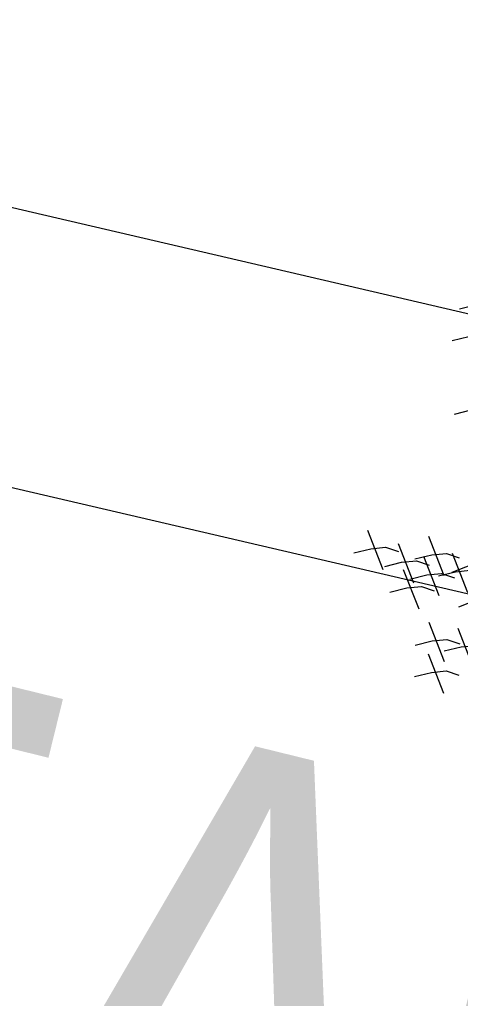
# Model space of a CAD drawing. Header units: millimetres. Extents: x 474016 to 477875, y 2288607 to 2292200.
# Drawn here: x 474130.9 to 474135.74, y 2288986.12 to 2288996.87 of the extents above; entities that cross this region are included whole.
import ezdxf
from ezdxf.enums import TextEntityAlignment as Align

# ---------------------------------------------------------------- set-up
doc = ezdxf.new("R2010")
doc.units = ezdxf.units.MM
doc.header["$LTSCALE"] = 50
for name, color, linetype, lineweight in [('EXT', 3, 'Continuous', 5), ('JARDINES', 98, 'Continuous', 13), ('vialidad', 5, 'Continuous', 13)]:
    doc.layers.add(name, color=color, linetype=linetype, lineweight=lineweight)
doc.styles.get("Standard").update_dxf_attribs({"font": 'arial.ttf'})

# ---------------------------------------------------------------- blocks, each defined once
blk = doc.blocks.new('Plarbol-031')
for points in [[(-2.92465, -0.06035), (-2.850325, 0.0216), (-2.777275, 0.08255), (-2.69405, 0.1048)], [(-2.850325, -0.255375), (-2.776, -0.173425), (-2.70295, -0.112425), (-2.619725, -0.0902)], [(-2.575275, -0.635875), (-2.50095, -0.553925), (-2.4279, -0.49295), (-2.344675, -0.470725)], [(-2.0207, -1.480775), (-1.8676, -1.258425)], [(-2.275425, -1.37595), (-2.0531, -1.52905)], [(-2.265275, -1.5443), (-2.19095, -1.46235), (-2.1179, -1.40135), (-2.034675, -1.379125)], [(-2.0893, -1.381025), (-1.866975, -1.534125)], [(-2.07915, -1.549375), (-2.004825, -1.467425), (-1.93175, -1.40645), (-1.84855, -1.3842)], [(-1.861875, -1.639575), (-1.7088, -1.41725)], [(-2.2297, -1.499825), (-2.00735, -1.652925)], [(-2.619725, -1.56145), (-2.3974, -1.714525)], [(-2.408825, -1.523325), (-2.1865, -1.676425)], [(-2.398675, -1.691675), (-2.32435, -1.609725), (-2.2513, -1.548725), (-2.168075, -1.5265)], [(-2.219525, -1.66815), (-2.1452, -1.586225), (-2.07215, -1.525225), (-1.988925, -1.503)], [(-2.609575, -1.729775), (-2.53525, -1.647825), (-2.4622, -1.58685), (-2.378975, -1.564625)], [(-2.2894, -1.64085), (-2.067075, -1.79395)], [(-2.27925, -1.809175), (-2.204925, -1.72725), (-2.131875, -1.66625), (-2.04865, -1.644025)], [(-1.790725, -1.757725), (-1.5684, -1.910825)], [(-1.780575, -1.926075), (-1.70625, -1.844125), (-1.6332, -1.78315), (-1.549975, -1.7609)], [(-1.965425, -1.83015), (-1.7431, -1.98325)], [(-1.955275, -1.9985), (-1.88095, -1.91655), (-1.8079, -1.85555), (-1.724675, -1.833325)], [(-1.8568, -1.999125), (-1.634475, -2.152225)], [(-1.84665, -2.167475), (-1.772325, -2.085525), (-1.69925, -2.024525), (-1.61605, -2.0023)]]:
    blk.add_lwpolyline(points)

msp = doc.modelspace()

# ---------------------------------------------------------------- linework, layer by layer
at = {"layer": 'JARDINES'}
msp.add_lwpolyline([(474181.438, 2288983.013, -0.388075), (474180.757, 2288980.091), (474070.706, 2289005.738, -0.386646), (474071.387, 2289008.66)], format="xyb", close=True, dxfattribs=at)

# ---------------------------------------------------------------- block references
at = {"layer": 'EXT', "xscale": 1.71989999994179, "yscale": 1.71989999994179, "zscale": 1.71989999994179, "rotation": 325.9356466897348}
msp.add_blockref('Plarbol-031', (474139.96, 2288990.964), dxfattribs=at)

# ---------------------------------------------------------------- texts
at = {"layer": 'vialidad', "color": 5, "width": 0.75}
msp.add_text('PALMA REAL', height=6, rotation=346.1813, dxfattribs=at).set_placement((474119.346, 2288989.277), align=Align.MIDDLE)

doc.saveas('drawing.dxf')
